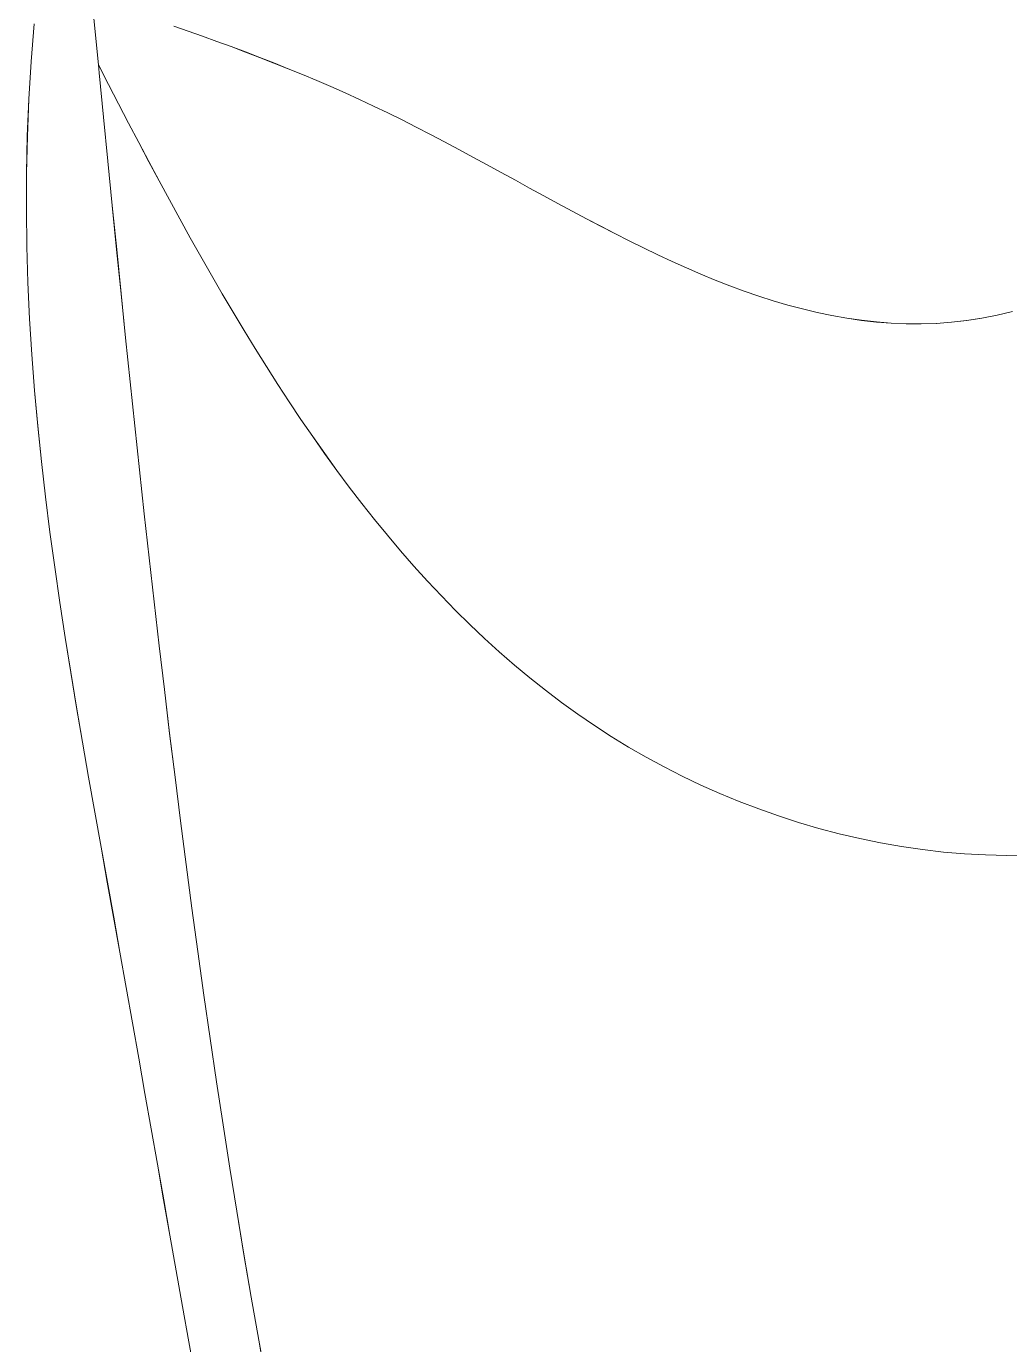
# Model space of a CAD drawing. Header units: centimetres. Extents: x 3695 to 5327, y 1631 to 2449.
# Drawn here: x 4540.12 to 4562.48, y 1966.53 to 1996.5 of the extents above; entities that cross this region are included whole.
import ezdxf

# ---------------------------------------------------------------- set-up
doc = ezdxf.new("R2010")
doc.units = ezdxf.units.CM
doc.layers.add('傢俱', color=7, linetype='Continuous', lineweight=15)

# ---------------------------------------------------------------- blocks, each defined once
blk = doc.blocks.new('沙發030')
for p, q in [((195.587, -168.883), (195.427, -167.908)), ((197.176, -168.869), (197.044, -168.057)), ((195.742, -169.861), (195.587, -168.883)), ((197.307, -169.68), (197.176, -168.869)), ((195.892, -170.84), (195.742, -169.861)), ((197.438, -170.491), (197.307, -169.68)), ((197.568, -171.301), (197.438, -170.491)), ((196.038, -171.821), (195.892, -170.84)), ((197.697, -172.111), (197.568, -171.301)), ((196.18, -172.803), (196.038, -171.821)), ((197.826, -172.92), (197.697, -172.111)), ((196.317, -173.788), (196.18, -172.803)), ((197.955, -173.728), (197.826, -172.92)), ((196.45, -174.773), (196.317, -173.788)), ((198.084, -174.535), (197.955, -173.728)), ((198.212, -175.341), (198.084, -174.535)), ((196.58, -175.761), (196.45, -174.773)), ((198.341, -176.145), (198.212, -175.341)), ((196.705, -176.749), (196.58, -175.761)), ((198.47, -176.949), (198.341, -176.145)), ((196.827, -177.74), (196.705, -176.749)), ((198.6, -177.751), (198.47, -176.949)), ((196.946, -178.731), (196.827, -177.74)), ((198.73, -178.552), (198.6, -177.751)), ((198.861, -179.351), (198.73, -178.552)), ((197.062, -179.724), (196.946, -178.731)), ((198.991, -180.15), (198.861, -179.351)), ((178.403, -179.628), (177.925, -179.626)), ((178.881, -179.646), (178.403, -179.628)), ((179.36, -179.679), (178.881, -179.646)), ((179.838, -179.727), (179.36, -179.679)), ((180.315, -179.79), (179.838, -179.727)), ((180.79, -179.867), (180.315, -179.79)), ((197.174, -180.718), (197.062, -179.724)), ((181.264, -179.958), (180.79, -179.867)), ((181.734, -180.062), (181.264, -179.958)), ((182.201, -180.18), (181.734, -180.062)), ((182.664, -180.31), (182.201, -180.18)), ((183.123, -180.453), (182.664, -180.31)), ((199.121, -180.947), (198.991, -180.15)), ((183.576, -180.607), (183.123, -180.453)), ((184.024, -180.773), (183.576, -180.607)), ((184.466, -180.951), (184.024, -180.773)), ((184.901, -181.139), (184.466, -180.951)), ((197.283, -181.714), (197.174, -180.718)), ((199.249, -181.743), (199.121, -180.947)), ((185.329, -181.338), (184.901, -181.139)), ((185.749, -181.546), (185.329, -181.338)), ((186.161, -181.765), (185.749, -181.546)), ((186.565, -181.993), (186.161, -181.765)), ((197.39, -182.71), (197.283, -181.714)), ((199.375, -182.54), (199.249, -181.743)), ((186.96, -182.23), (186.565, -181.993)), ((187.349, -182.477), (186.96, -182.23)), ((187.729, -182.732), (187.349, -182.477)), ((188.103, -182.996), (187.729, -182.732)), ((197.493, -183.707), (197.39, -182.71)), ((199.498, -183.336), (199.375, -182.54)), ((188.469, -183.269), (188.103, -182.996)), ((188.828, -183.55), (188.469, -183.269)), ((199.617, -184.133), (199.498, -183.336)), ((189.18, -183.839), (188.828, -183.55)), ((197.595, -184.706), (197.493, -183.707)), ((189.526, -184.136), (189.18, -183.839)), ((189.865, -184.441), (189.526, -184.136)), ((199.731, -184.93), (199.617, -184.133)), ((190.198, -184.753), (189.865, -184.441)), ((190.524, -185.072), (190.198, -184.753)), ((197.693, -185.705), (197.595, -184.706)), ((190.845, -185.399), (190.524, -185.072)), ((199.84, -185.728), (199.731, -184.93)), ((191.16, -185.732), (190.845, -185.399)), ((191.469, -186.073), (191.16, -185.732)), ((197.79, -186.705), (197.693, -185.705)), ((199.942, -186.528), (199.84, -185.728)), ((191.773, -186.419), (191.469, -186.073)), ((192.072, -186.772), (191.773, -186.419)), ((197.885, -187.707), (197.79, -186.705)), ((200.038, -187.329), (199.942, -186.528)), ((192.365, -187.131), (192.072, -186.772)), ((192.654, -187.496), (192.365, -187.131)), ((192.937, -187.867), (192.654, -187.496)), ((200.125, -188.132), (200.038, -187.329)), ((193.216, -188.243), (192.937, -187.867)), ((197.977, -188.708), (197.885, -187.707)), ((200.204, -188.937), (200.125, -188.132)), ((193.491, -188.624), (193.216, -188.243)), ((193.762, -189.011), (193.491, -188.624)), ((198.068, -189.711), (197.977, -188.708)), ((194.028, -189.402), (193.762, -189.011)), ((200.274, -189.744), (200.204, -188.937)), ((194.29, -189.798), (194.028, -189.402)), ((194.549, -190.198), (194.29, -189.798)), ((198.157, -190.714), (198.068, -189.711)), ((200.334, -190.555), (200.274, -189.744)), ((194.804, -190.602), (194.549, -190.198)), ((195.056, -191.011), (194.804, -190.602)), ((200.383, -191.369), (200.334, -190.555)), ((198.245, -191.718), (198.157, -190.714)), ((195.305, -191.423), (195.056, -191.011)), ((195.55, -191.839), (195.305, -191.423)), ((200.42, -192.186), (200.383, -191.369)), ((179.116, -191.8), (178.768, -191.847)), ((179.462, -191.766), (179.116, -191.8)), ((179.806, -191.747), (179.462, -191.766)), ((180.149, -191.741), (179.806, -191.747)), ((180.491, -191.748), (180.149, -191.741)), ((180.831, -191.768), (180.491, -191.748)), ((181.169, -191.8), (180.831, -191.768)), ((181.506, -191.843), (181.169, -191.8)), ((198.331, -192.722), (198.245, -191.718)), ((178.419, -191.91), (178.068, -191.987)), ((178.768, -191.847), (178.419, -191.91)), ((181.842, -191.898), (181.506, -191.843)), ((182.177, -191.963), (181.842, -191.898)), ((182.511, -192.038), (182.177, -191.963)), ((182.843, -192.123), (182.511, -192.038)), ((195.793, -192.259), (195.55, -191.839)), ((183.174, -192.218), (182.843, -192.123)), ((183.505, -192.321), (183.174, -192.218)), ((183.834, -192.433), (183.505, -192.321)), ((196.033, -192.681), (195.793, -192.259)), ((200.445, -193.007), (200.42, -192.186)), ((184.162, -192.552), (183.834, -192.433)), ((184.489, -192.679), (184.162, -192.552)), ((184.816, -192.813), (184.489, -192.679)), ((196.27, -193.107), (196.033, -192.681)), ((185.142, -192.953), (184.816, -192.813)), ((185.467, -193.099), (185.142, -192.953)), ((198.416, -193.727), (198.331, -192.722)), ((185.791, -193.251), (185.467, -193.099)), ((186.114, -193.408), (185.791, -193.251)), ((196.505, -193.535), (196.27, -193.107)), ((200.457, -193.832), (200.445, -193.007)), ((186.437, -193.57), (186.114, -193.408)), ((186.76, -193.735), (186.437, -193.57)), ((196.738, -193.967), (196.505, -193.535)), ((187.082, -193.905), (186.76, -193.735)), ((198.501, -194.732), (198.416, -193.727)), ((200.454, -194.661), (200.457, -193.832)), ((187.403, -194.077), (187.082, -193.905)), ((187.724, -194.253), (187.403, -194.077)), ((196.968, -194.4), (196.738, -193.967)), ((188.044, -194.43), (187.724, -194.253)), ((188.365, -194.61), (188.044, -194.43)), ((197.197, -194.836), (196.968, -194.4)), ((188.685, -194.79), (188.365, -194.61)), ((189.005, -194.972), (188.685, -194.79)), ((198.584, -195.738), (198.501, -194.732)), ((200.437, -195.495), (200.454, -194.661)), ((189.324, -195.154), (189.005, -194.972)), ((197.425, -195.273), (197.197, -194.836)), ((189.644, -195.336), (189.324, -195.154)), ((189.963, -195.517), (189.644, -195.336)), ((197.65, -195.713), (197.425, -195.273)), ((190.282, -195.698), (189.963, -195.517)), ((190.602, -195.877), (190.282, -195.698)), ((200.405, -196.334), (200.437, -195.495)), ((190.921, -196.054), (190.602, -195.877)), ((197.875, -196.154), (197.65, -195.713)), ((198.666, -196.744), (198.584, -195.738)), ((191.241, -196.229), (190.921, -196.054)), ((191.56, -196.4), (191.241, -196.229)), ((198.098, -196.596), (197.875, -196.154)), ((191.88, -196.569), (191.56, -196.4)), ((192.2, -196.734), (191.88, -196.569)), ((198.32, -197.04), (198.098, -196.596)), ((200.356, -197.179), (200.405, -196.334)), ((192.521, -196.894), (192.2, -196.734)), ((192.841, -197.05), (192.521, -196.894)), ((198.748, -197.75), (198.666, -196.744)), ((193.162, -197.202), (192.841, -197.05)), ((198.542, -197.484), (198.32, -197.04)), ((200.29, -198.029), (200.356, -197.179)), ((193.484, -197.351), (193.162, -197.202)), ((193.805, -197.495), (193.484, -197.351)), ((194.127, -197.636), (193.805, -197.495)), ((198.763, -197.929), (198.542, -197.484)), ((194.449, -197.774), (194.127, -197.636)), ((194.772, -197.909), (194.449, -197.774)), ((198.763, -197.929), (198.748, -197.75)), ((195.094, -198.04), (194.772, -197.909)), ((195.417, -198.17), (195.094, -198.04)), ((198.83, -198.756), (198.763, -197.929)), ((200.207, -198.885), (200.29, -198.029)), ((195.74, -198.297), (195.417, -198.17)), ((196.063, -198.421), (195.74, -198.297)), ((196.386, -198.544), (196.063, -198.421)), ((196.709, -198.665), (196.386, -198.544)), ((197.033, -198.785), (196.709, -198.665)), ((198.911, -199.762), (198.83, -198.756))]:
    blk.add_line(p, q)

msp = doc.modelspace()

# ---------------------------------------------------------------- linework, layer by layer
at = {"layer": '傢俱'}
for p, q in [((4541.58, 1997.452), (4541.677, 1996.447)), ((4540.298, 1996.554), (4540.228, 1995.697)), ((4541.677, 1996.447), (4541.757, 1995.622)), ((4543.473, 1996.505), (4543.798, 1996.391)), ((4543.798, 1996.391), (4544.124, 1996.275)), ((4544.124, 1996.275), (4544.449, 1996.157)), ((4544.449, 1996.157), (4544.774, 1996.038)), ((4544.774, 1996.038), (4545.099, 1995.916)), ((4540.228, 1995.697), (4540.176, 1994.846)), ((4545.099, 1995.916), (4545.424, 1995.792)), ((4545.424, 1995.792), (4545.748, 1995.666)), ((4541.757, 1995.622), (4541.985, 1995.18)), ((4541.757, 1995.622), (4541.775, 1995.442)), ((4541.775, 1995.442), (4541.873, 1994.438)), ((4545.748, 1995.666), (4546.073, 1995.536)), ((4546.073, 1995.536), (4546.397, 1995.404)), ((4546.397, 1995.404), (4546.721, 1995.268)), ((4541.985, 1995.18), (4542.214, 1994.739)), ((4546.721, 1995.268), (4547.045, 1995.129)), ((4547.045, 1995.129), (4547.369, 1994.986)), ((4540.176, 1994.846), (4540.141, 1994.001)), ((4547.369, 1994.986), (4547.692, 1994.839)), ((4547.692, 1994.839), (4548.015, 1994.688)), ((4542.214, 1994.739), (4542.443, 1994.3)), ((4548.015, 1994.688), (4548.338, 1994.533)), ((4548.338, 1994.533), (4548.661, 1994.373)), ((4541.873, 1994.438), (4541.972, 1993.433)), ((4542.443, 1994.3), (4542.674, 1993.861)), ((4548.661, 1994.373), (4548.984, 1994.21)), ((4548.984, 1994.21), (4549.306, 1994.043)), ((4540.141, 1994.001), (4540.122, 1993.161)), ((4549.306, 1994.043), (4549.628, 1993.874)), ((4549.628, 1993.874), (4549.951, 1993.702)), ((4542.674, 1993.861), (4542.905, 1993.423)), ((4549.951, 1993.702), (4550.273, 1993.528)), ((4541.972, 1993.433), (4542.071, 1992.429)), ((4542.905, 1993.423), (4543.138, 1992.988)), ((4550.273, 1993.528), (4550.595, 1993.353)), ((4550.595, 1993.353), (4550.917, 1993.176)), ((4540.122, 1993.161), (4540.119, 1992.327)), ((4543.138, 1992.988), (4543.372, 1992.554)), ((4550.917, 1993.176), (4551.24, 1993)), ((4551.24, 1993), (4551.562, 1992.823)), ((4551.562, 1992.823), (4551.885, 1992.646)), ((4542.071, 1992.429), (4542.172, 1991.426)), ((4543.372, 1992.554), (4543.608, 1992.122)), ((4551.885, 1992.646), (4552.208, 1992.471)), ((4552.208, 1992.471), (4552.531, 1992.297)), ((4540.119, 1992.327), (4540.13, 1991.497)), ((4543.608, 1992.122), (4543.846, 1991.692)), ((4552.531, 1992.297), (4552.854, 1992.124)), ((4552.854, 1992.124), (4553.178, 1991.954)), ((4553.178, 1991.954), (4553.502, 1991.787)), ((4553.502, 1991.787), (4553.827, 1991.623)), ((4540.13, 1991.497), (4540.155, 1990.673)), ((4543.846, 1991.692), (4544.086, 1991.265)), ((4553.827, 1991.623), (4554.152, 1991.462)), ((4542.172, 1991.426), (4542.273, 1990.422)), ((4544.086, 1991.265), (4544.328, 1990.84)), ((4554.152, 1991.462), (4554.477, 1991.306)), ((4554.477, 1991.306), (4554.803, 1991.154)), ((4554.803, 1991.154), (4555.13, 1991.008)), ((4555.13, 1991.008), (4555.457, 1990.867)), ((4540.155, 1990.673), (4540.193, 1989.852)), ((4544.328, 1990.84), (4544.572, 1990.419)), ((4555.457, 1990.867), (4555.785, 1990.732)), ((4555.785, 1990.732), (4556.114, 1990.603)), ((4556.114, 1990.603), (4556.443, 1990.482)), ((4542.273, 1990.422), (4542.376, 1989.42)), ((4544.572, 1990.419), (4544.819, 1990)), ((4556.443, 1990.482), (4556.773, 1990.368)), ((4556.773, 1990.368), (4557.104, 1990.261)), ((4544.819, 1990), (4545.068, 1989.585)), ((4557.104, 1990.261), (4557.436, 1990.164)), ((4557.436, 1990.164), (4557.769, 1990.075)), ((4557.769, 1990.075), (4558.103, 1989.995)), ((4558.103, 1989.995), (4558.437, 1989.925)), ((4562.196, 1989.933), (4562.545, 1990.015)), ((4540.193, 1989.852), (4540.244, 1989.036)), ((4558.437, 1989.925), (4558.773, 1989.865)), ((4558.773, 1989.865), (4559.11, 1989.816)), ((4559.11, 1989.816), (4559.448, 1989.778)), ((4559.448, 1989.778), (4559.787, 1989.752)), ((4559.787, 1989.752), (4560.127, 1989.738)), ((4560.127, 1989.738), (4560.469, 1989.736)), ((4560.469, 1989.736), (4560.811, 1989.747)), ((4560.811, 1989.747), (4561.155, 1989.772)), ((4561.155, 1989.772), (4561.501, 1989.811)), ((4561.501, 1989.811), (4561.848, 1989.864)), ((4561.848, 1989.864), (4562.196, 1989.933)), ((4542.376, 1989.42), (4542.48, 1988.417)), ((4545.068, 1989.585), (4545.32, 1989.173)), ((4545.32, 1989.173), (4545.576, 1988.764)), ((4540.244, 1989.036), (4540.306, 1988.223)), ((4545.576, 1988.764), (4545.834, 1988.36)), ((4540.306, 1988.223), (4540.379, 1987.414)), ((4542.48, 1988.417), (4542.585, 1987.416)), ((4545.834, 1988.36), (4546.096, 1987.96)), ((4546.096, 1987.96), (4546.361, 1987.564)), ((4540.379, 1987.414), (4540.461, 1986.607)), ((4542.585, 1987.416), (4542.692, 1986.415)), ((4546.361, 1987.564), (4546.63, 1987.172)), ((4546.63, 1987.172), (4546.902, 1986.785)), ((4546.902, 1986.785), (4547.179, 1986.403)), ((4540.461, 1986.607), (4540.554, 1985.803)), ((4542.692, 1986.415), (4542.801, 1985.415)), ((4547.179, 1986.403), (4547.46, 1986.026)), ((4540.554, 1985.803), (4540.654, 1985.002)), ((4547.46, 1986.026), (4547.745, 1985.655)), ((4547.745, 1985.655), (4548.035, 1985.289)), ((4542.801, 1985.415), (4542.912, 1984.415)), ((4548.035, 1985.289), (4548.329, 1984.929)), ((4540.654, 1985.002), (4540.763, 1984.202)), ((4548.329, 1984.929), (4548.628, 1984.575)), ((4542.912, 1984.415), (4543.024, 1983.417)), ((4548.628, 1984.575), (4548.932, 1984.227)), ((4540.763, 1984.202), (4540.878, 1983.405)), ((4548.932, 1984.227), (4549.242, 1983.885)), ((4549.242, 1983.885), (4549.556, 1983.55)), ((4540.878, 1983.405), (4541, 1982.608)), ((4543.024, 1983.417), (4543.139, 1982.419)), ((4549.556, 1983.55), (4549.877, 1983.221)), ((4549.877, 1983.221), (4550.203, 1982.9)), ((4550.203, 1982.9), (4550.535, 1982.586)), ((4541, 1982.608), (4541.127, 1981.813)), ((4550.535, 1982.586), (4550.872, 1982.279)), ((4543.139, 1982.419), (4543.257, 1981.422)), ((4550.872, 1982.279), (4551.216, 1981.98)), ((4551.216, 1981.98), (4551.567, 1981.688)), ((4541.127, 1981.813), (4541.259, 1981.018)), ((4551.567, 1981.688), (4551.924, 1981.405)), ((4543.257, 1981.422), (4543.377, 1980.427)), ((4551.924, 1981.405), (4552.287, 1981.13)), ((4541.259, 1981.018), (4541.394, 1980.224)), ((4552.287, 1981.13), (4552.658, 1980.863)), ((4552.658, 1980.863), (4553.035, 1980.605)), ((4543.377, 1980.427), (4543.499, 1979.432)), ((4553.035, 1980.605), (4553.42, 1980.356)), ((4541.394, 1980.224), (4541.533, 1979.43)), ((4553.42, 1980.356), (4553.812, 1980.116)), ((4553.812, 1980.116), (4554.212, 1979.885)), ((4554.212, 1979.885), (4554.619, 1979.663)), ((4554.619, 1979.663), (4555.035, 1979.452)), ((4541.533, 1979.43), (4541.674, 1978.636)), ((4543.499, 1979.432), (4543.625, 1978.439)), ((4555.035, 1979.452), (4555.458, 1979.25)), ((4555.458, 1979.25), (4555.889, 1979.058)), ((4555.889, 1979.058), (4556.327, 1978.877)), ((4541.674, 1978.636), (4541.817, 1977.841)), ((4556.327, 1978.877), (4556.772, 1978.707)), ((4556.772, 1978.707), (4557.222, 1978.548)), ((4543.625, 1978.439), (4543.753, 1977.447)), ((4557.222, 1978.548), (4557.678, 1978.401)), ((4557.678, 1978.401), (4558.139, 1978.266)), ((4558.139, 1978.266), (4558.604, 1978.143)), ((4558.604, 1978.143), (4559.073, 1978.033)), ((4559.073, 1978.033), (4559.545, 1977.936)), ((4541.817, 1977.841), (4541.96, 1977.045)), ((4559.545, 1977.936), (4560.02, 1977.853)), ((4560.02, 1977.853), (4560.496, 1977.784)), ((4560.496, 1977.784), (4560.974, 1977.729)), ((4560.974, 1977.729), (4561.453, 1977.688)), ((4561.453, 1977.688), (4561.932, 1977.663)), ((4543.753, 1977.447), (4543.885, 1976.456)), ((4561.932, 1977.663), (4562.411, 1977.653)), ((4562.411, 1977.653), (4562.889, 1977.658)), ((4541.96, 1977.045), (4542.104, 1976.248)), ((4542.104, 1976.248), (4542.247, 1975.449)), ((4543.885, 1976.456), (4544.019, 1975.466)), ((4542.247, 1975.449), (4542.389, 1974.649)), ((4544.019, 1975.466), (4544.157, 1974.478)), ((4542.389, 1974.649), (4542.532, 1973.848)), ((4544.157, 1974.478), (4544.299, 1973.491)), ((4542.532, 1973.848), (4542.674, 1973.045)), ((4544.299, 1973.491), (4544.445, 1972.506)), ((4542.674, 1973.045), (4542.815, 1972.241)), ((4544.445, 1972.506), (4544.594, 1971.523)), ((4542.815, 1972.241), (4542.957, 1971.436)), ((4542.957, 1971.436), (4543.099, 1970.63)), ((4544.594, 1971.523), (4544.747, 1970.541)), ((4543.099, 1970.63), (4543.241, 1969.824)), ((4544.747, 1970.541), (4544.904, 1969.561)), ((4543.241, 1969.824), (4543.383, 1969.016)), ((4544.904, 1969.561), (4545.066, 1968.582)), ((4543.383, 1969.016), (4543.526, 1968.208)), ((4545.066, 1968.582), (4545.232, 1967.606)), ((4543.526, 1968.208), (4543.67, 1967.4)), ((4545.232, 1967.606), (4545.403, 1966.631)), ((4543.67, 1967.4), (4543.814, 1966.591)), ((4545.403, 1966.631), (4545.578, 1965.658)), ((4543.814, 1966.591), (4543.96, 1965.781))]:
    msp.add_line(p, q, dxfattribs=at)

# ---------------------------------------------------------------- block references
at = {"layer": '傢俱', "rotation": 180.9279815504732}
msp.add_blockref('沙發030', (4743.7, 1800.938), dxfattribs=at)

doc.saveas('drawing.dxf')
